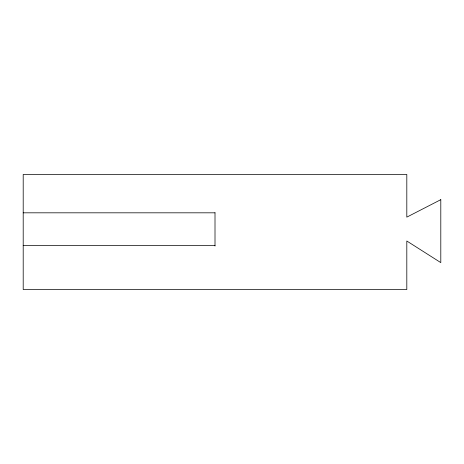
<?xml version="1.0" encoding="UTF-8"?>
<svg xmlns="http://www.w3.org/2000/svg" width="464" height="464" viewBox="0 0 464 464"><rect width="100%" height="100%" fill="white"/><g stroke="black" fill="none" stroke-linecap="round" stroke-linejoin="round"><path stroke-width="0.7" d="M23.2 212.819L215.006 212.819M23.2 245.549L215.006 245.549M215.006 212.68L215.006 246.03M440.8 199.671L406.812 217.135L406.812 174.458L23.2 174.458L23.2 289.542L406.812 289.542L406.812 241.007L440.8 262.618L440.8 199.671"/></g></svg>
